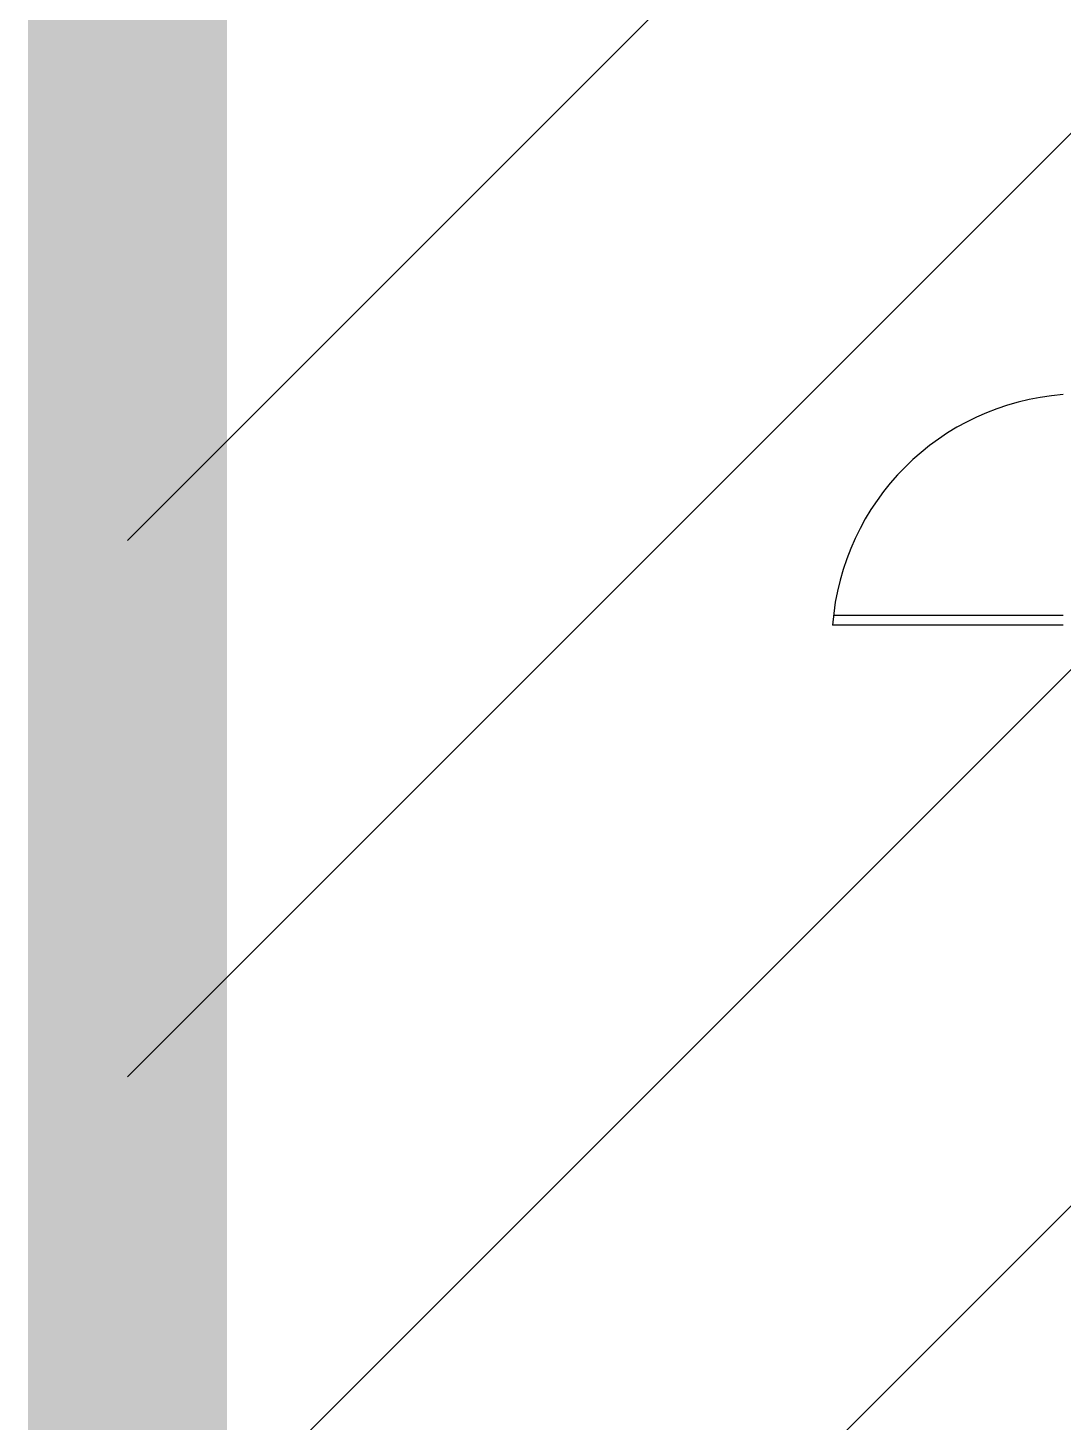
# Model space of a CAD drawing. Header units: millimetres. Extents: x -300 to 383236, y -195106 to -144646.
# Drawn here: x 61115.4 to 61375.4, y -150186.1 to -149836 of the extents above; entities that cross this region are included whole.
import ezdxf

# ---------------------------------------------------------------- set-up
doc = ezdxf.new("R2010")
doc.units = ezdxf.units.MM
doc.header["$LTSCALE"] = 60
doc.layers.add('BACK', color=8, linetype='Continuous')

# ---------------------------------------------------------------- blocks, each defined once
blk = doc.blocks.new('KEY PLAN_NEW')
at = {"color": 253}
for p, q in [((-2723.86, -1427.14, 46), (-2743.09, -1427.14, 46)), ((-2723.86, -1427.94, 46), (-2743.16, -1427.94, 46))]:
    blk.add_line(p, q, dxfattribs=at)
blk.add_arc((-2722.31, -1429.5, 46), 20.91, 94.2611, 175.7389, dxfattribs=at)

msp = doc.modelspace()

# ---------------------------------------------------------------- hatches: boundary and pattern name
h = msp.add_hatch()
h.set_pattern_fill('ANSI31', color=3, scale=30)
h.set_pattern_definition([(45, (57875.68, -304771.26), (-67.35192, 67.35192), [])])
h.paths.add_polyline_path([(64641.92, -151163.33), (61140.42, -151163.33), (61140.42, -148265.62), (64641.92, -148265.62)])

# ---------------------------------------------------------------- linework, layer by layer
at = {"layer": 'BACK', "color": 3, "const_width": 50, "elevation": 136.57}
msp.add_lwpolyline([(64641.92, -151163.33), (61140.42, -151163.33), (61140.42, -148265.62), (64641.92, -148265.62)], close=True, dxfattribs=at)

# ---------------------------------------------------------------- block references
at = {"xscale": 3, "yscale": 3, "zscale": 3}
msp.add_blockref('KEY PLAN_NEW', (69547.03, -145702.13), dxfattribs=at)

doc.saveas('drawing.dxf')
